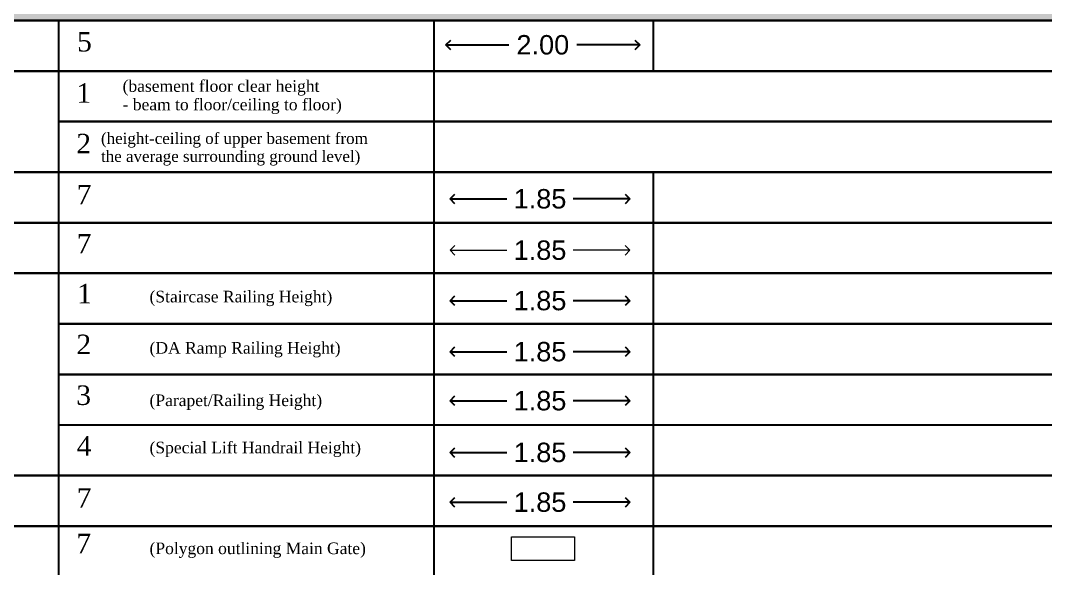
# Model space of a CAD drawing. Header units: millimetres. Extents: x -9481 to -9286, y 28700 to 28853.
# Drawn here: x -9462.12 to -9451.56, y 28744.03 to 28749.67 of the extents above; entities that cross this region are included whole.
import ezdxf

# ---------------------------------------------------------------- set-up
doc = ezdxf.new("R2010")
doc.units = ezdxf.units.MM
doc.header["$PDMODE"] = 34
doc.header["$PDSIZE"] = -15
doc.linetypes.add('CONTINULUS', pattern=[0])
doc.layers.add('BLK_1_HT_OF_BLDG', color=5, linetype='Continuous', plot=False)
doc.layers.add('BLK_1_PARAPET_HT', color=7, linetype='Continuous', plot=False)
for name, color, linetype in [('BLK_1_MUMTY_HT', 7, 'Continuous'), ('BLK_1_PLANTATION_GREENSTRIP', 7, 'Continuous'), ('BLK_1_PLINTH_HEIGHT', 7, 'Continuous'), ('HATCH', 7, 'Continuous')]:
    doc.layers.add(name, color=color, linetype=linetype)
for name, color, linetype, lineweight in [('BLK_1_STAIR_HEADROOM', 7, 'Continuous', 0), ('MAIN_GATE', 7, 'Continuous', 0), ('PLAN', 7, 'Continuous', 40)]:
    doc.layers.add(name, color=color, linetype=linetype, lineweight=lineweight)
doc.styles.add('Arial', font='arial.ttf', dxfattribs={"height": 0.2})
doc.styles.add('MtXpl_Georgia', font='georgiab.ttf')
doc.styles.add('style2', font='arial.ttf', dxfattribs={"height": 0.3})
doc.dimstyles.new('INT DIM', dxfattribs={"dimtxt": 0.3, "dimasz": 0.1, "dimexe": 0.18, "dimexo": 0.0625, "dimgap": 0.09, "dimtad": 0, "dimzin": 0, "dimdsep": 46, "dimtxsty": 'style2', "dimblk": 'OPEN90', "dimcen": 0.09, "dimse1": 1, "dimse2": 1, "dimclrd": 250, "dimclrt": 256, "dimadec": 0, "dimazin": 0, "dimtfac": 1, "dimtofl": 0, "dimtmove": 0, "dimatfit": 3, "dimfxl": 1, "dimtolj": 1, "dimtzin": 0, "dimlwd": -1, "dimarcsym": 0})

# ---------------------------------------------------------------- blocks, each defined once
blk = doc.blocks.new('J4')
at = {"layer": 'HATCH', "linetype": 'CONTINULUS', "ltscale": 0.05}
h = blk.add_hatch(color=241, dxfattribs=at)
h.dxf.hatch_style = 1
h.paths.add_polyline_path([(-9435.455, 28796.771), (-9435.455, 28795.998), (-9396.427, 28795.998), (-9396.427, 28796.771)])
blk.add_lwpolyline([(-9435.455, 28796.771), (-9396.427, 28796.771), (-9396.427, 28795.998), (-9435.455, 28795.998), (-9435.455, 28796.771)], close=True)
blk = doc.blocks.new('_Open90')
at = {"layer": 'PLAN', "color": 0, "lineweight": -2}
for p, q in [((0, 0), (-1, 0)), ((-0.5, 0.5), (0, 0)), ((0, 0), (-0.5, -0.5))]:
    blk.add_line(p, q, dxfattribs=at)
blk = doc.blocks.new('*D226')
at = {"layer": 'BLK_1_HT_OF_BLDG', "color": 250}
for p, q in [((-9457.638, 28749.422), (-9457.091, 28749.422)), ((-9455.842, 28749.422), (-9456.389, 28749.422))]:
    blk.add_line(p, q, dxfattribs=at)
at = {"layer": 'Defpoints', "color": 0}
for p in [(-9457.738, 28749.608), (-9455.742, 28749.608), (-9455.742, 28749.422)]:
    blk.add_point(p, dxfattribs=at)
at = {"layer": 'BLK_1_HT_OF_BLDG', "color": 250, "xscale": 0.1, "yscale": 0.1, "zscale": 0.1, "rotation": 180}
blk.add_blockref('_Open90', (-9457.738, 28749.422), dxfattribs=at)
at = {"layer": 'BLK_1_HT_OF_BLDG', "color": 250, "xscale": 0.1, "yscale": 0.1, "zscale": 0.1}
blk.add_blockref('_Open90', (-9455.742, 28749.422), dxfattribs=at)
at = {"layer": 'BLK_1_HT_OF_BLDG', "linetype": 'CONTINULUS', "ltscale": 0.05, "insert": (-9456.74, 28749.422), "char_height": 0.2, "attachment_point": 5, "style": 'Arial', "bg_fill": 3, "box_fill_scale": 1.1, "bg_fill_color": 256, "bg_fill_true_color": 13158600, "bg_fill_transparency": 0}
blk.add_mtext('\\A1;2.00', dxfattribs=at)
blk = doc.blocks.new('*D230')
at = {"layer": 'BLK_1_STAIR_HEADROOM', "color": 250}
for p, q in [((-9457.596, 28747.307), (-9457.11, 28747.307)), ((-9455.942, 28747.307), (-9456.428, 28747.307))]:
    blk.add_line(p, q, dxfattribs=at)
at = {"layer": 'Defpoints', "color": 0}
for p in [(-9457.696, 28747.511), (-9455.842, 28747.511), (-9455.842, 28747.307)]:
    blk.add_point(p, dxfattribs=at)
at = {"layer": 'BLK_1_STAIR_HEADROOM', "color": 250, "xscale": 0.1, "yscale": 0.1, "zscale": 0.1, "rotation": 180}
blk.add_blockref('_Open90', (-9457.696, 28747.307), dxfattribs=at)
at = {"layer": 'BLK_1_STAIR_HEADROOM', "color": 250, "xscale": 0.1, "yscale": 0.1, "zscale": 0.1}
blk.add_blockref('_Open90', (-9455.842, 28747.307), dxfattribs=at)
at = {"layer": 'BLK_1_STAIR_HEADROOM', "linetype": 'CONTINULUS', "ltscale": 0.05, "insert": (-9456.769, 28747.307), "char_height": 0.2, "attachment_point": 5, "style": 'Arial', "bg_fill": 3, "box_fill_scale": 1.1, "bg_fill_color": 256, "bg_fill_true_color": 13158600, "bg_fill_transparency": 0}
blk.add_mtext('\\A1;1.85', dxfattribs=at)
blk = doc.blocks.new('*D231')
at = {"layer": 'BLK_1_PARAPET_HT', "color": 250}
for p, q in [((-9457.596, 28746.788), (-9457.11, 28746.788)), ((-9455.942, 28746.788), (-9456.428, 28746.788))]:
    blk.add_line(p, q, dxfattribs=at)
at = {"layer": 'Defpoints', "color": 0}
for p in [(-9457.696, 28746.992), (-9455.842, 28746.992), (-9455.842, 28746.788)]:
    blk.add_point(p, dxfattribs=at)
at = {"layer": 'BLK_1_PARAPET_HT', "color": 250, "xscale": 0.1, "yscale": 0.1, "zscale": 0.1, "rotation": 180}
blk.add_blockref('_Open90', (-9457.696, 28746.788), dxfattribs=at)
at = {"layer": 'BLK_1_PARAPET_HT', "color": 250, "xscale": 0.1, "yscale": 0.1, "zscale": 0.1}
blk.add_blockref('_Open90', (-9455.842, 28746.788), dxfattribs=at)
at = {"layer": 'BLK_1_PARAPET_HT', "linetype": 'CONTINULUS', "ltscale": 0.05, "insert": (-9456.769, 28746.788), "char_height": 0.2, "attachment_point": 5, "style": 'Arial', "bg_fill": 3, "box_fill_scale": 1.1, "bg_fill_color": 256, "bg_fill_true_color": 13158600, "bg_fill_transparency": 0}
blk.add_mtext('\\A1;1.85', dxfattribs=at)
blk = doc.blocks.new('*D232')
at = {"layer": 'BLK_1_PARAPET_HT', "color": 250}
for p, q in [((-9457.596, 28746.262), (-9457.11, 28746.262)), ((-9455.942, 28746.262), (-9456.428, 28746.262))]:
    blk.add_line(p, q, dxfattribs=at)
at = {"layer": 'Defpoints', "color": 0}
for p in [(-9457.696, 28746.466), (-9455.842, 28746.466), (-9455.842, 28746.262)]:
    blk.add_point(p, dxfattribs=at)
at = {"layer": 'BLK_1_PARAPET_HT', "color": 250, "xscale": 0.1, "yscale": 0.1, "zscale": 0.1, "rotation": 180}
blk.add_blockref('_Open90', (-9457.696, 28746.262), dxfattribs=at)
at = {"layer": 'BLK_1_PARAPET_HT', "color": 250, "xscale": 0.1, "yscale": 0.1, "zscale": 0.1}
blk.add_blockref('_Open90', (-9455.842, 28746.262), dxfattribs=at)
at = {"layer": 'BLK_1_PARAPET_HT', "linetype": 'CONTINULUS', "ltscale": 0.05, "insert": (-9456.769, 28746.262), "char_height": 0.2, "attachment_point": 5, "style": 'Arial', "bg_fill": 3, "box_fill_scale": 1.1, "bg_fill_color": 256, "bg_fill_true_color": 13158600, "bg_fill_transparency": 0}
blk.add_mtext('\\A1;1.85', dxfattribs=at)
blk = doc.blocks.new('*D233')
at = {"layer": 'BLK_1_PARAPET_HT', "color": 250}
for p, q in [((-9457.596, 28745.757), (-9457.11, 28745.757)), ((-9455.942, 28745.757), (-9456.428, 28745.757))]:
    blk.add_line(p, q, dxfattribs=at)
at = {"layer": 'Defpoints', "color": 0}
for p in [(-9457.696, 28745.961), (-9455.842, 28745.961), (-9455.842, 28745.757)]:
    blk.add_point(p, dxfattribs=at)
at = {"layer": 'BLK_1_PARAPET_HT', "color": 250, "xscale": 0.1, "yscale": 0.1, "zscale": 0.1, "rotation": 180}
blk.add_blockref('_Open90', (-9457.696, 28745.757), dxfattribs=at)
at = {"layer": 'BLK_1_PARAPET_HT', "color": 250, "xscale": 0.1, "yscale": 0.1, "zscale": 0.1}
blk.add_blockref('_Open90', (-9455.842, 28745.757), dxfattribs=at)
at = {"layer": 'BLK_1_PARAPET_HT', "linetype": 'CONTINULUS', "ltscale": 0.05, "insert": (-9456.769, 28745.757), "char_height": 0.2, "attachment_point": 5, "style": 'Arial', "bg_fill": 3, "box_fill_scale": 1.1, "bg_fill_color": 256, "bg_fill_true_color": 13158600, "bg_fill_transparency": 0}
blk.add_mtext('\\A1;1.85', dxfattribs=at)
blk = doc.blocks.new('*D234')
at = {"layer": 'BLK_1_MUMTY_HT', "color": 250}
for p, q in [((-9457.596, 28744.712), (-9457.11, 28744.712)), ((-9455.942, 28744.712), (-9456.428, 28744.712))]:
    blk.add_line(p, q, dxfattribs=at)
at = {"layer": 'Defpoints', "color": 0}
for p in [(-9457.696, 28744.916), (-9455.842, 28744.916), (-9455.842, 28744.712)]:
    blk.add_point(p, dxfattribs=at)
at = {"layer": 'BLK_1_MUMTY_HT', "color": 250, "xscale": 0.1, "yscale": 0.1, "zscale": 0.1, "rotation": 180}
blk.add_blockref('_Open90', (-9457.696, 28744.712), dxfattribs=at)
at = {"layer": 'BLK_1_MUMTY_HT', "color": 250, "xscale": 0.1, "yscale": 0.1, "zscale": 0.1}
blk.add_blockref('_Open90', (-9455.842, 28744.712), dxfattribs=at)
at = {"layer": 'BLK_1_MUMTY_HT', "linetype": 'CONTINULUS', "ltscale": 0.05, "insert": (-9456.769, 28744.712), "char_height": 0.2, "attachment_point": 5, "style": 'Arial', "bg_fill": 3, "box_fill_scale": 1.1, "bg_fill_color": 256, "bg_fill_true_color": 13158600, "bg_fill_transparency": 0}
blk.add_mtext('\\A1;1.85', dxfattribs=at)
blk = doc.blocks.new('*D267')
at = {"layer": 'BLK_1_PLINTH_HEIGHT', "color": 250, "ltscale": 0.05}
for p, q in [((-9457.596, 28747.836), (-9457.11, 28747.836)), ((-9455.942, 28747.836), (-9456.428, 28747.836))]:
    blk.add_line(p, q, dxfattribs=at)
at = {"layer": 'Defpoints', "color": 0}
for p in [(-9457.696, 28748.04), (-9455.842, 28748.04), (-9455.842, 28747.836)]:
    blk.add_point(p, dxfattribs=at)
at = {"layer": 'BLK_1_PLINTH_HEIGHT', "color": 250, "xscale": 0.1, "yscale": 0.1, "zscale": 0.1, "rotation": 180}
blk.add_blockref('_Open90', (-9457.696, 28747.836), dxfattribs=at)
at = {"layer": 'BLK_1_PLINTH_HEIGHT', "color": 250, "xscale": 0.1, "yscale": 0.1, "zscale": 0.1}
blk.add_blockref('_Open90', (-9455.842, 28747.836), dxfattribs=at)
at = {"layer": 'BLK_1_PLINTH_HEIGHT', "linetype": 'CONTINULUS', "ltscale": 0.05, "insert": (-9456.769, 28747.836), "char_height": 0.2, "attachment_point": 5, "style": 'Arial', "bg_fill": 3, "box_fill_scale": 1.1, "bg_fill_color": 256, "bg_fill_true_color": 13158600, "bg_fill_transparency": 0}
blk.add_mtext('\\A1;1.85', dxfattribs=at)
blk = doc.blocks.new('*D282')
at = {"layer": 'BLK_1_PARAPET_HT', "color": 250}
for p, q in [((-9457.596, 28745.224), (-9457.11, 28745.224)), ((-9455.942, 28745.224), (-9456.428, 28745.224))]:
    blk.add_line(p, q, dxfattribs=at)
at = {"layer": 'Defpoints', "color": 0}
for p in [(-9457.696, 28745.429), (-9455.842, 28745.429), (-9455.842, 28745.224)]:
    blk.add_point(p, dxfattribs=at)
at = {"layer": 'BLK_1_PARAPET_HT', "color": 250, "xscale": 0.1, "yscale": 0.1, "zscale": 0.1, "rotation": 180}
blk.add_blockref('_Open90', (-9457.696, 28745.224), dxfattribs=at)
at = {"layer": 'BLK_1_PARAPET_HT', "color": 250, "xscale": 0.1, "yscale": 0.1, "zscale": 0.1}
blk.add_blockref('_Open90', (-9455.842, 28745.224), dxfattribs=at)
at = {"layer": 'BLK_1_PARAPET_HT', "linetype": 'CONTINULUS', "ltscale": 0.05, "insert": (-9456.769, 28745.224), "char_height": 0.2, "attachment_point": 5, "style": 'Arial', "bg_fill": 3, "box_fill_scale": 1.1, "bg_fill_color": 256, "bg_fill_true_color": 13158600, "bg_fill_transparency": 0}
blk.add_mtext('\\A1;1.85', dxfattribs=at)

msp = doc.modelspace()

# ---------------------------------------------------------------- linework, layer by layer
for p, q in [((-9461.731845, 28749.673408), (-9461.731845, 28749.151257)), ((-9457.862239, 28749.673408), (-9457.862239, 28749.152761)), ((-9455.60159, 28749.673408), (-9455.60159, 28749.152761)), ((-9461.731845, 28749.152761), (-9461.731845, 28748.630611)), ((-9457.862239, 28749.152761), (-9457.862239, 28748.632114)), ((-9461.731845, 28748.632114), (-9461.731845, 28748.109964)), ((-9457.862239, 28748.632114), (-9457.862239, 28748.111467)), ((-9461.731845, 28748.111467), (-9461.731845, 28747.589317)), ((-9457.862239, 28748.111467), (-9457.862239, 28747.59082)), ((-9455.60159, 28748.111467), (-9455.60159, 28747.59082)), ((-9461.731845, 28747.59082), (-9461.731845, 28747.06867)), ((-9457.862239, 28747.59082), (-9457.862239, 28747.070173)), ((-9455.60159, 28747.59082), (-9455.60159, 28747.070173)), ((-9461.731845, 28747.070173), (-9461.731845, 28746.548023)), ((-9457.862239, 28747.070173), (-9457.862239, 28746.549526)), ((-9455.60159, 28747.070173), (-9455.60159, 28746.549526)), ((-9461.731845, 28746.549526), (-9461.731845, 28746.027376)), ((-9457.862239, 28746.549526), (-9457.862239, 28746.028879)), ((-9455.60159, 28746.549526), (-9455.60159, 28746.028879)), ((-9461.731845, 28746.028879), (-9461.731845, 28745.506729)), ((-9457.862239, 28746.028879), (-9457.862239, 28745.508232)), ((-9455.60159, 28746.028879), (-9455.60159, 28745.508232)), ((-9461.731845, 28745.508232), (-9461.731845, 28744.986082)), ((-9457.862239, 28745.508232), (-9457.862239, 28744.987585)), ((-9455.60159, 28745.508232), (-9455.60159, 28744.987585)), ((-9461.731845, 28744.987585), (-9461.731845, 28744.465435)), ((-9457.862239, 28744.987585), (-9457.862239, 28744.466938)), ((-9455.60159, 28744.987585), (-9455.60159, 28744.466938)), ((-9461.731845, 28744.466938), (-9461.731845, 28743.944788)), ((-9457.862239, 28744.466938), (-9457.862239, 28743.946292)), ((-9455.60159, 28744.466938), (-9455.60159, 28743.946292))]:
    msp.add_line(p, q)
for points in [[(-9481.2579, 28749.673408), (-9442.229952, 28749.673408), (-9442.229952, 28749.152761), (-9481.2579, 28749.152761), (-9481.2579, 28749.673408)], [(-9481.2579, 28748.111467), (-9442.229952, 28748.111467), (-9442.229952, 28747.59082), (-9481.2579, 28747.59082), (-9481.2579, 28748.111467)], [(-9481.2579, 28747.59082), (-9442.229952, 28747.59082), (-9442.229952, 28747.070173), (-9481.2579, 28747.070173), (-9481.2579, 28747.59082)], [(-9481.2579, 28744.987585), (-9442.229952, 28744.987585), (-9442.229952, 28744.466938), (-9481.2579, 28744.466938), (-9481.2579, 28744.987585)]]:
    msp.add_lwpolyline(points, close=True)
for points in [[(-9481.2579, 28748.632114), (-9481.2579, 28749.152761), (-9442.229952, 28749.152761), (-9442.229952, 28748.632114), (-9461.731845, 28748.632114)], [(-9461.731845, 28748.632114), (-9442.229952, 28748.632114), (-9442.229952, 28748.111467), (-9481.2579, 28748.111467), (-9481.2579, 28748.632114), (-9481.2579, 28748.632114)], [(-9481.2579, 28746.549526), (-9481.2579, 28747.070173), (-9442.229952, 28747.070173), (-9442.229952, 28746.549526), (-9461.731845, 28746.549526)], [(-9461.731845, 28746.549526), (-9442.229952, 28746.549526), (-9442.229952, 28746.028879), (-9461.731845, 28746.028879)], [(-9461.731845, 28746.028879), (-9442.229952, 28746.028879), (-9442.229952, 28745.508232)], [(-9461.731845, 28746.028879), (-9442.229952, 28746.028879), (-9442.229952, 28745.508232)], [(-9442.229952, 28745.508232), (-9442.229952, 28744.987585), (-9481.2579, 28744.987585), (-9481.2579, 28745.508232), (-9481.2579, 28745.508232)], [(-9481.2579, 28743.946292), (-9481.2579, 28744.466938), (-9442.229952, 28744.466938), (-9442.229952, 28743.946292), (-9461.731845, 28743.946292)]]:
    msp.add_lwpolyline(points)
at = {"layer": 'MAIN_GATE', "color": 7, "linetype": 'CONTINULUS', "ltscale": 0.05}
msp.add_lwpolyline([(-9457.064156, 28744.35581), (-9456.414975, 28744.35581), (-9456.414975, 28744.113661), (-9457.064156, 28744.113661)], close=True, dxfattribs=at)

# ---------------------------------------------------------------- block references
at = {"layer": 'BLK_1_PLANTATION_GREENSTRIP', "linetype": 'CONTINULUS'}
msp.add_blockref('J4', (-45.8028, -46.324535), dxfattribs=at)

# ---------------------------------------------------------------- texts
at = {"linetype": 'CONTINULUS', "style": 'MtXpl_Georgia'}
for s, height, p in [('5', 0.201222, (-9461.538767, 28749.354363)), ('1', 0.201222, (-9461.547297, 28748.825984)), ('(basement floor clear height', 0.119406, (-9461.070082, 28748.938964)), ('- beam to floor/ceiling to floor)', 0.119406, (-9461.070082, 28748.748617)), ('2', 0.201222, (-9461.547297, 28748.305337)), ('(height-ceiling of upper basement from ', 0.115824, (-9461.292728, 28748.402088)), ('the average surrounding ground level)', 0.115824, (-9461.292728, 28748.217452)), ('7', 0.201222, (-9461.543382, 28747.778886)), ('7', 0.201222, (-9461.543382, 28747.274017)), ('1', 0.201222, (-9461.538208, 28746.760132)), ('(Staircase Railing Height)', 0.119406, (-9460.792321, 28746.770474)), ('2', 0.201222, (-9461.546318, 28746.237231)), ('(DA Ramp Railing Height)', 0.119406, (-9460.792321, 28746.242694)), ('3', 0.201222, (-9461.547297, 28745.71433)), ('(Parapet/Railing Height)', 0.119406, (-9460.792321, 28745.702549)), ('4', 0.201222, (-9461.543382, 28745.191429)), ('(Special Lift Handrail Height)', 0.119406, (-9460.792321, 28745.215933)), ('7', 0.201222, (-9461.543382, 28744.655005)), ('7', 0.201222, (-9461.547297, 28744.186198)), ('(Polygon outlining Main Gate)', 0.119406, (-9460.792321, 28744.177885))]:
    msp.add_text(s, height=height, dxfattribs=at).set_placement(p)

# ---------------------------------------------------------------- next in the draw order: dimensions: what is measured, and where the dimension line sits
at = {"layer": 'BLK_1_HT_OF_BLDG', "color": 5}
dim = msp.add_linear_dim(base=(-9455.742202, 28749.422329), p1=(-9457.738139, 28749.608194), p2=(-9455.742202, 28749.608194), dimstyle='INT DIM', override={"dimtxt": 0.2, "dimtxsty": 'Arial', "dimfxl": 0.125, "dimtfill": 1, "dimtfillclr": 7, "dimarcsym": 1}, dxfattribs=at)
dim.commit()
dim.dimension.update_dxf_attribs({"geometry": '*D226', "text_midpoint": (-9456.74017, 28749.422329)})
at = {"layer": 'BLK_1_MUMTY_HT', "color": 7}
dim = msp.add_linear_dim(base=(-9455.842353, 28744.711924), p1=(-9457.695628, 28744.916467), p2=(-9455.842353, 28744.916467), dimstyle='INT DIM', override={"dimtxt": 0.2, "dimtxsty": 'Arial', "dimfxl": 0.125, "dimtfill": 1, "dimtfillclr": 7, "dimarcsym": 1}, dxfattribs=at)
dim.commit()
dim.dimension.update_dxf_attribs({"geometry": '*D234', "text_midpoint": (-9456.768991, 28744.711924)})
at = {"layer": 'BLK_1_PARAPET_HT', "color": 1}
dim = msp.add_linear_dim(base=(-9455.842353, 28746.787764), p1=(-9457.695628, 28746.992307), p2=(-9455.842353, 28746.992307), dimstyle='INT DIM', override={"dimtxt": 0.2, "dimtxsty": 'Arial', "dimfxl": 0.125, "dimtfill": 1, "dimtfillclr": 7, "dimarcsym": 1}, dxfattribs=at)
dim.commit()
dim.dimension.update_dxf_attribs({"geometry": '*D231', "text_midpoint": (-9456.768991, 28746.787764)})
at = {"layer": 'BLK_1_PARAPET_HT', "color": 2}
dim = msp.add_linear_dim(base=(-9455.842353, 28746.261575), p1=(-9457.695628, 28746.466118), p2=(-9455.842353, 28746.466118), dimstyle='INT DIM', override={"dimtxt": 0.2, "dimtxsty": 'Arial', "dimfxl": 0.125, "dimtfill": 1, "dimtfillclr": 7, "dimarcsym": 1}, dxfattribs=at)
dim.commit()
dim.dimension.update_dxf_attribs({"geometry": '*D232', "text_midpoint": (-9456.768991, 28746.261575)})
at = {"layer": 'BLK_1_PARAPET_HT', "color": 3}
dim = msp.add_linear_dim(base=(-9455.842353, 28745.756741), p1=(-9457.695628, 28745.961284), p2=(-9455.842353, 28745.961284), dimstyle='INT DIM', override={"dimtxt": 0.2, "dimtxsty": 'Arial', "dimfxl": 0.125, "dimtfill": 1, "dimtfillclr": 7, "dimarcsym": 1}, dxfattribs=at)
dim.commit()
dim.dimension.update_dxf_attribs({"geometry": '*D233', "text_midpoint": (-9456.768991, 28745.756741)})
at = {"layer": 'BLK_1_PARAPET_HT', "color": 4}
dim = msp.add_linear_dim(base=(-9455.842353, 28745.224236), p1=(-9457.695628, 28745.428778), p2=(-9455.842353, 28745.428778), dimstyle='INT DIM', override={"dimtxt": 0.2, "dimtxsty": 'Arial', "dimfxl": 0.125, "dimtfill": 1, "dimtfillclr": 7, "dimarcsym": 1}, dxfattribs=at)
dim.commit()
dim.dimension.update_dxf_attribs({"geometry": '*D282', "text_midpoint": (-9456.768991, 28745.224236)})
at = {"layer": 'BLK_1_PLINTH_HEIGHT', "color": 7, "linetype": 'CONTINULUS', "ltscale": 0.05}
dim = msp.add_linear_dim(base=(-9455.842353, 28747.835806), p1=(-9457.695628, 28748.040348), p2=(-9455.842353, 28748.040348), dimstyle='INT DIM', override={"dimtxt": 0.2, "dimtxsty": 'Arial', "dimfxl": 0.125, "dimtfill": 1, "dimtfillclr": 7, "dimarcsym": 1}, dxfattribs=at)
dim.commit()
dim.dimension.update_dxf_attribs({"geometry": '*D267', "text_midpoint": (-9456.768991, 28747.835806)})
at = {"layer": 'BLK_1_STAIR_HEADROOM', "color": 7}
dim = msp.add_linear_dim(base=(-9455.842353, 28747.306823), p1=(-9457.695628, 28747.511366), p2=(-9455.842353, 28747.511366), dimstyle='INT DIM', override={"dimtxt": 0.2, "dimtxsty": 'Arial', "dimfxl": 0.125, "dimtfill": 1, "dimtfillclr": 7, "dimarcsym": 1}, dxfattribs=at)
dim.commit()
dim.dimension.update_dxf_attribs({"geometry": '*D230', "text_midpoint": (-9456.768991, 28747.306823)})

# ---------------------------------------------------------------- next in the draw order: linework, layer by layer
msp.add_lwpolyline([(-9461.731845, 28745.508232), (-9442.229952, 28745.508232), (-9442.229952, 28744.987585)])

doc.saveas('drawing.dxf')
